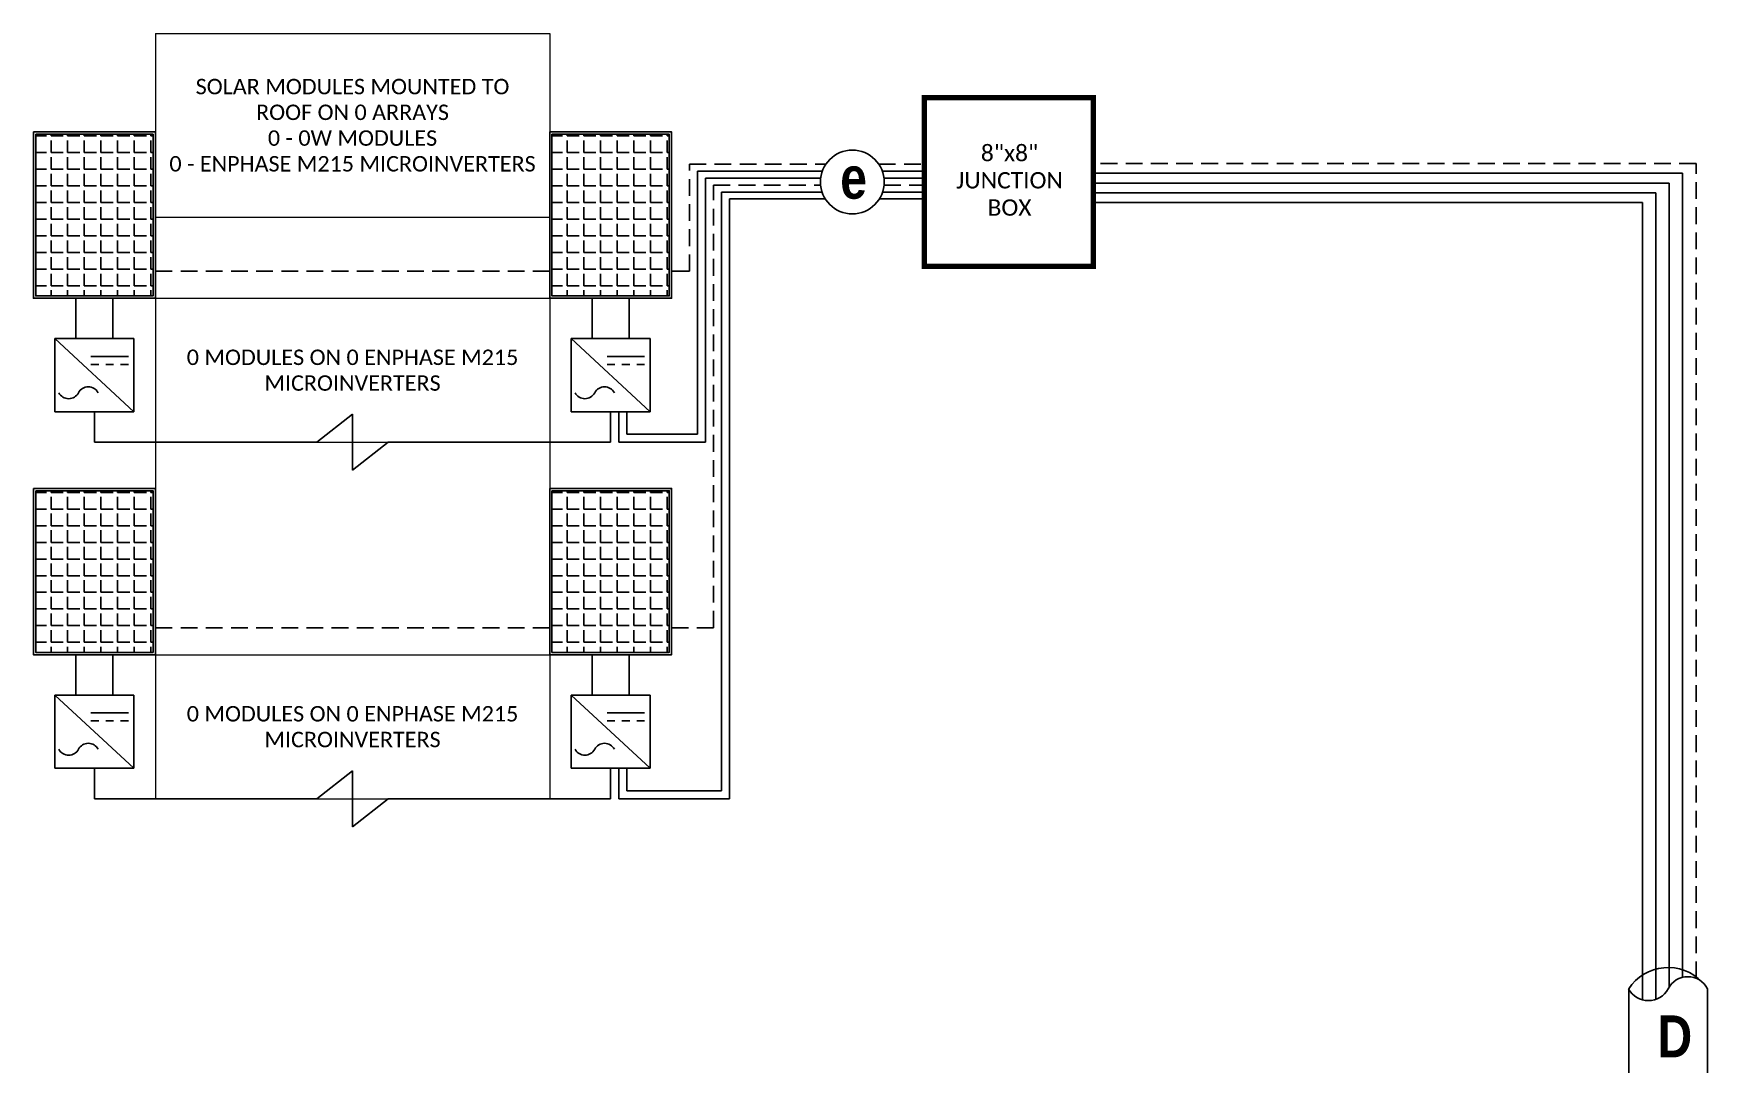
# Model space of a CAD drawing. Header units: feet. Extents: x 22682 to 23216, y 16038 to 16608.
# Drawn here: x 22842.1 to 23216.4, y 16377.4 to 16608.1 of the extents above; entities that cross this region are included whole.
import ezdxf

# ---------------------------------------------------------------- set-up
doc = ezdxf.new("R2010")
doc.units = ezdxf.units.FT
doc.header["$MEASUREMENT"] = 0
doc.linetypes.add('HIDDEN', pattern=[0.375, 0.25, -0.125])
doc.layers.add('TEXT', color=7, linetype='Continuous')
doc.styles.add('ONE LINE TXT', font='techb___.ttf')
doc.styles.get("Standard").update_dxf_attribs({"font": 'calibri.ttf'})

# ---------------------------------------------------------------- blocks, each defined once
blk = doc.blocks.new('*T25')
at = {"layer": 'Defpoints', "color": 8, "linetype": 'ByBlock', "lineweight": 0, "transparency": 16777216}
for p, q in [((0, 0), (88.16, 0)), ((0, 0), (0, -171.21)), ((88.16, 0), (88.16, -171.21)), ((0, -41.08), (88.16, -41.08)), ((0, -59.24), (88.16, -59.24)), ((0, -91.46), (88.16, -91.46)), ((0, -138.99), (88.16, -138.99)), ((0, -171.21), (88.16, -171.21))]:
    blk.add_line(p, q, dxfattribs=at)
at = {"color": 0, "linetype": 'Continuous', "transparency": 16777216, "char_height": 3.4544, "width": 83.574, "attachment_point": 5}
for s, insert in [('{\\fCalibri|b0|i0|c0;SOLAR MODULES MOUNTED TO ROOF ON 0 ARRAYS^J0 - 0W MODULES^J0 - ENPHASE M215 MICROINVERTERS', (44.08, -20.54)), ('{\\fCalibri|b0|i0|c0;', (44.08, -50.16)), ('{\\fCalibri|b0|i0|c0;0 MODULES ON 0 ENPHASE M215 MICROINVERTERS', (44.08, -75.35)), ('{\\fCalibri|b0|i0|c0;', (44.08, -115.23)), ('{\\fCalibri|b0|i0|c0;0 MODULES ON 0 ENPHASE M215 MICROINVERTERS', (44.08, -155.1))]:
    blk.add_mtext(s, dxfattribs=dict(at, insert=insert))
blk = doc.blocks.new('8x8box')
at = {"lineweight": 50, "const_width": 1.19}
blk.add_lwpolyline([(37.78, 0), (0, 0), (0, 37.78), (37.78, 37.78)], close=True, dxfattribs=at)
at = {"color": 1, "insert": (19.03, 19.26), "char_height": 3.6576, "attachment_point": 5}
blk.add_mtext_dynamic_manual_height_columns('8"x8"  JUNCTION BOX ', width=0.4767, gutter_width=7.17, heights=[0], dxfattribs=at)

msp = doc.modelspace()

# ---------------------------------------------------------------- hatches: boundary and pattern name
at = {"linetype": 'Continuous'}
h = msp.add_hatch(dxfattribs=at)
h.set_pattern_fill('ANGLE', color=256, scale=13.54666)
h.set_pattern_definition([(0, (22905.5917, 4567.233), (0, 3.7253315), [2.709332, -1.0159995]), (90, (22905.5917, 4567.233), (-3.7253315, 2e-16), [2.709332, -1.0159995])])
h.paths.add_polyline_path([(22842.58, 16585.53), (22842.58, 16549.35), (22868.82, 16549.35), (22868.82, 16585.53)])
h = msp.add_hatch(dxfattribs=at)
h.set_pattern_fill('ANGLE', color=256, scale=13.54666)
h.set_pattern_definition([(0, (23021.0116, 4567.233), (0, 3.7253315), [2.709332, -1.0159995]), (90, (23021.0116, 4567.233), (-3.7253315, 2e-16), [2.709332, -1.0159995])])
h.paths.add_polyline_path([(22958, 16585.53), (22958, 16549.35), (22984.24, 16549.35), (22984.24, 16585.53)])
h = msp.add_hatch(dxfattribs=at)
h.set_pattern_fill('ANGLE', color=256, scale=13.54666)
h.set_pattern_definition([(0, (22905.5917, 4487.48), (0, 3.7253315), [2.709332, -1.0159995]), (90, (22905.5917, 4487.48), (-3.7253315, 2e-16), [2.709332, -1.0159995])])
h.paths.add_polyline_path([(22842.58, 16505.78), (22842.58, 16469.59), (22868.82, 16469.59), (22868.82, 16505.78)])
h = msp.add_hatch(dxfattribs=at)
h.set_pattern_fill('ANGLE', color=256, scale=13.54666)
h.set_pattern_definition([(0, (23021.0116, 4487.48), (0, 3.7253315), [2.709332, -1.0159995]), (90, (23021.0116, 4487.48), (-3.7253315, 2e-16), [2.709332, -1.0159995])])
h.paths.add_polyline_path([(22958, 16505.78), (22958, 16469.59), (22984.24, 16469.59), (22984.24, 16505.78)])

# ---------------------------------------------------------------- linework, layer by layer
at = {"color": 92, "linetype": 'HIDDEN', "ltscale": 15}
for p, q in [((22988.72, 16578.82), (23019.23, 16578.82)), ((22988.72, 16554.89), (22988.72, 16578.82)), ((23031.09, 16578.82), (23041.28, 16578.82)), ((22994.12, 16574.16), (23018.05, 16574.16)), ((22994.12, 16475.13), (22994.12, 16574.16)), ((23032.27, 16574.16), (23041.28, 16574.16)), ((22988.72, 16554.89), (22984.75, 16554.89)), ((22994.12, 16475.13), (22984.75, 16475.13))]:
    msp.add_line(p, q, dxfattribs=at)
at = {"color": 10, "linetype": 'Continuous'}
for p, q in [((22990.52, 16577.26), (23018.44, 16577.26)), ((22990.52, 16518.42), (22990.52, 16577.26)), ((23031.88, 16577.26), (23041.28, 16577.26)), ((23079.06, 16576.8), (23210.8, 16576.8)), ((23210.8, 16576.8), (23210.8, 16396.9)), ((22995.93, 16572.6), (23018.38, 16572.6)), ((22995.93, 16438.67), (22995.93, 16572.6)), ((23031.94, 16572.6), (23041.28, 16572.6)), ((23079.06, 16572.45), (23204.8, 16572.45)), ((23204.8, 16572.45), (23204.8, 16391.99)), ((22974.72, 16518.42), (22990.52, 16518.42)), ((22974.72, 16438.67), (22995.93, 16438.67))]:
    msp.add_line(p, q, dxfattribs=at)
at = {"linetype": 'Continuous'}
for p, q in [((22992.32, 16575.71), (23018.07, 16575.71)), ((22992.32, 16516.62), (22992.32, 16575.71)), ((23032.25, 16575.71), (23041.28, 16575.71)), ((22997.73, 16571.05), (23019.11, 16571.05)), ((22997.73, 16436.86), (22997.73, 16571.05)), ((23031.21, 16571.05), (23041.28, 16571.05)), ((22851.55, 16548.84), (22851.55, 16539.83)), ((22859.85, 16548.84), (22859.85, 16539.83)), ((22966.97, 16548.84), (22966.97, 16539.83)), ((22975.27, 16548.84), (22975.27, 16539.83)), ((22846.88, 16539.83), (22864.52, 16539.83)), ((22846.88, 16539.83), (22864.52, 16523.44)), ((22846.88, 16523.44), (22846.88, 16539.83)), ((22864.52, 16539.83), (22864.52, 16523.44)), ((22962.3, 16539.83), (22979.94, 16539.83)), ((22962.3, 16523.44), (22962.3, 16539.83)), ((22962.3, 16539.83), (22979.94, 16523.44)), ((22979.94, 16539.83), (22979.94, 16523.44)), ((22864.52, 16523.44), (22846.88, 16523.44)), ((22979.94, 16523.44), (22962.3, 16523.44)), ((22972.92, 16516.62), (22992.32, 16516.62)), ((22851.55, 16469.09), (22851.55, 16460.07)), ((22859.85, 16469.09), (22859.85, 16460.07)), ((22966.97, 16469.09), (22966.97, 16460.07)), ((22975.27, 16469.09), (22975.27, 16460.07)), ((22846.88, 16460.07), (22864.52, 16460.07)), ((22846.88, 16443.68), (22846.88, 16460.07)), ((22846.88, 16460.07), (22864.52, 16443.68)), ((22864.52, 16460.07), (22864.52, 16443.68)), ((22962.3, 16460.07), (22979.94, 16460.07)), ((22962.3, 16443.68), (22962.3, 16460.07)), ((22962.3, 16460.07), (22979.94, 16443.68)), ((22979.94, 16460.07), (22979.94, 16443.68)), ((22864.52, 16443.68), (22846.88, 16443.68)), ((22979.94, 16443.68), (22962.3, 16443.68)), ((22972.92, 16436.86), (22997.73, 16436.86))]:
    msp.add_line(p, q, dxfattribs=at)
at = {"color": 7, "linetype": 'Continuous'}
for p, q in [((23079.06, 16574.62), (23207.8, 16574.62)), ((23207.8, 16574.62), (23207.8, 16394.78)), ((23079.06, 16570.27), (23201.8, 16570.27)), ((23201.8, 16570.27), (23201.8, 16391.89)), ((22863.3, 16535.83), (22854.91, 16535.83)), ((22856.66, 16534.02), (22854.91, 16534.02)), ((22859.98, 16534.02), (22858.23, 16534.02)), ((22863.3, 16534.02), (22861.55, 16534.02)), ((22978.72, 16535.83), (22970.33, 16535.83)), ((22972.08, 16534.02), (22970.33, 16534.02)), ((22975.4, 16534.02), (22973.65, 16534.02)), ((22978.72, 16534.02), (22976.97, 16534.02)), ((22905.45, 16516.62), (22913.41, 16522.88)), ((22913.41, 16522.88), (22913.41, 16510.35)), ((22913.41, 16510.35), (22921.37, 16516.62)), ((22863.3, 16456.08), (22854.91, 16456.08)), ((22978.72, 16456.08), (22970.33, 16456.08)), ((22856.66, 16454.27), (22854.91, 16454.27)), ((22859.98, 16454.27), (22858.23, 16454.27)), ((22863.3, 16454.27), (22861.55, 16454.27)), ((22972.08, 16454.27), (22970.33, 16454.27)), ((22975.4, 16454.27), (22973.65, 16454.27)), ((22978.72, 16454.27), (22976.97, 16454.27)), ((22905.45, 16436.86), (22913.41, 16443.13)), ((22913.41, 16443.13), (22913.41, 16430.6)), ((22913.41, 16430.6), (22921.37, 16436.86)), ((23198.75, 16394.37), (23198.75, 16373.13)), ((23216.37, 16373.13), (23216.37, 16394.37))]:
    msp.add_line(p, q, dxfattribs=at)
at = {"linetype": 'Continuous', "flags": 128}
for points in [[(22842.07, 16586.04), (22842.07, 16548.84), (22869.33, 16548.84), (22869.33, 16586.04), (22842.07, 16586.04)], [(22957.49, 16586.04), (22957.49, 16548.84), (22984.75, 16548.84), (22984.75, 16586.04), (22957.49, 16586.04)], [(22855.7, 16523.44), (22855.7, 16516.62)], [(22971.12, 16523.44), (22971.12, 16516.62)], [(22972.92, 16523.44), (22972.92, 16516.62)], [(22855.7, 16516.62), (22905.45, 16516.62)], [(22921.37, 16516.62), (22971.12, 16516.62)], [(22842.07, 16506.29), (22842.07, 16469.09), (22869.33, 16469.09), (22869.33, 16506.29), (22842.07, 16506.29)], [(22957.49, 16506.29), (22957.49, 16469.09), (22984.75, 16469.09), (22984.75, 16506.29), (22957.49, 16506.29)], [(22855.7, 16443.68), (22855.7, 16436.86)], [(22971.12, 16443.68), (22971.12, 16436.86)], [(22972.92, 16443.68), (22972.92, 16436.86)], [(22855.7, 16436.86), (22905.45, 16436.86)], [(22921.37, 16436.86), (22971.12, 16436.86)]]:
    msp.add_lwpolyline(points, dxfattribs=at)
for points in [[(22842.58, 16585.53), (22842.58, 16549.35), (22868.82, 16549.35), (22868.82, 16585.53)], [(22958, 16585.53), (22958, 16549.35), (22984.24, 16549.35), (22984.24, 16585.53)], [(22842.58, 16505.78), (22842.58, 16469.59), (22868.82, 16469.59), (22868.82, 16505.78)], [(22958, 16505.78), (22958, 16469.59), (22984.24, 16469.59), (22984.24, 16505.78)]]:
    msp.add_lwpolyline(points, close=True, dxfattribs=at)
at = {"color": 92, "linetype": 'HIDDEN', "ltscale": 15, "flags": 128}
for points in [[(22957.49, 16554.89), (22869.33, 16554.89)], [(22957.49, 16475.13), (22869.33, 16475.13)]]:
    msp.add_lwpolyline(points, dxfattribs=at)
at = {"color": 10, "linetype": 'Continuous', "flags": 128}
for points in [[(22974.72, 16523.44), (22974.72, 16518.42)], [(22974.72, 16443.68), (22974.72, 16438.67)]]:
    msp.add_lwpolyline(points, dxfattribs=at)
at = {"color": 7, "linetype": 'Continuous'}
msp.add_circle((23025.16, 16574.84), 7.14, dxfattribs=at)
at = {"linetype": 'Continuous'}
for centre, radius, start, end in [((22849.94, 16528.84), 2.48, 207.6639, 332.3361), ((22854.33, 16526.54), 2.48, 27.6639, 152.3361), ((22965.36, 16528.84), 2.48, 207.6639, 332.3361), ((22969.75, 16526.54), 2.48, 27.6639, 152.3361), ((22849.94, 16449.09), 2.48, 207.6639, 332.3361), ((22854.33, 16446.79), 2.48, 27.6639, 152.3361), ((22965.36, 16449.09), 2.48, 207.6639, 332.3361), ((22969.75, 16446.79), 2.48, 27.6639, 152.3361), ((23211.97, 16392.06), 4.98, 27.6639, 152.3361), ((23203.15, 16396.68), 4.98, 207.6639, 332.3361)]:
    msp.add_arc(centre, radius, start, end, dxfattribs=at)
at = {"color": 7, "linetype": 'Continuous'}
msp.add_arc((23207.56, 16388.52), 10.58, 43.9732, 146.4265, dxfattribs=at)
at = {"layer": 'TEXT', "color": 92, "linetype": 'HIDDEN', "ltscale": 15}
for p, q in [((23213.8, 16578.97), (23079.06, 16578.97)), ((23213.8, 16396.69), (23213.8, 16578.97))]:
    msp.add_line(p, q, dxfattribs=at)

# ---------------------------------------------------------------- block references
msp.add_blockref('*T25', (22869.33, 16608.08))
at = {"color": 7}
msp.add_blockref('8x8box', (23041.28, 16555.95), dxfattribs=at)

# ---------------------------------------------------------------- texts
at = {"color": 1, "linetype": 'Continuous', "char_height": 9.3833, "attachment_point": 1, "style": 'ONE LINE TXT'}
for s, insert in [('{\\W1;\\C256;e}', (23022.45, 16580.5)), ('{\\W1;\\C256;D}', (23205.19, 16388.4))]:
    msp.add_mtext_dynamic_manual_height_columns(s, width=0.1385, gutter_width=2.13, heights=[0], dxfattribs=dict(at, insert=insert))

doc.saveas('drawing.dxf')
